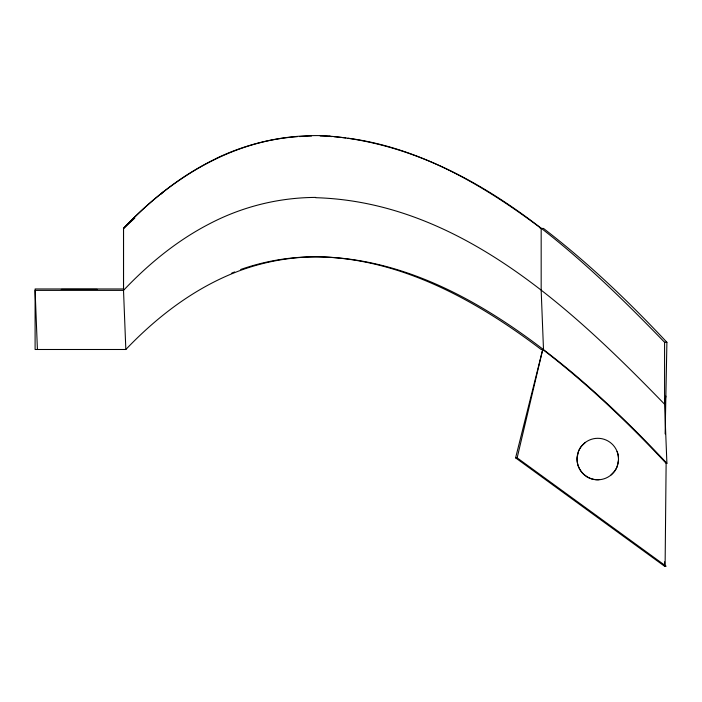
<?xml version="1.0" encoding="UTF-8"?>
<svg xmlns="http://www.w3.org/2000/svg" width="702" height="702" viewBox="0 0 702 702"><rect width="100%" height="100%" fill="white"/><g stroke="black" fill="none" stroke-linecap="round" stroke-linejoin="round"><path stroke-width="1.05" d="M123.517 288.97L35.1 288.97L35.1 349.491L125.834 349.491L123.517 290.374L123.517 228.448C150.263 200.193 181.134 175.316 216.374 158.468M329.931 136.188C466.391 148.122 573.903 248.64 664.583 342.286L664.575 404.212L666.9 463.32L666.128 463.32C627.842 422.446 587.197 383.608 542.725 349.491L515.601 457.862L664.575 566.233L666.128 566.233L517.146 457.862L515.601 457.862M666.128 463.32L665.11 565.496L664.575 566.233L664.575 561.854M665.145 433.924L666.9 342.286C628.615 301.412 587.969 262.566 543.497 228.448L540.207 228.448M665.865 396.121L664.575 404.212C571.042 307.836 458.037 201.816 315.646 197.692M517.146 457.862L542.725 349.491M37.417 349.491L35.1 290.374L123.517 290.374C148.499 263.996 177.027 240.567 209.415 223.85A231.3 231.3 0 0 1 315.646 197.411M123.517 290.374L123.517 228.448C169.033 179.949 229.572 141.313 297.323 136.671M125.834 349.491C158.476 315.286 197.236 286.012 242.006 269.84A226.105 226.105 0 0 1 317.962 256.809C415.251 258.31 501.202 313.206 573.587 373.727C606.528 401.605 637.425 431.827 666.9 463.32M123.517 228.448L134.784 218.103M160.539 194.454L163.759 191.497M611.038 474.982L614.478 471.419A19.358 19.358 0 0 0 617.225 466.418L618.48 460.161A22.455 22.455 0 0 0 617.874 454.001L617.514 452.693A18.463 18.463 0 0 0 617.076 451.439M585.459 442.357L581.581 445.998A19.331 19.331 0 0 0 578.501 451.219L577.088 457.722A22.28 22.28 0 0 0 577.649 463.934L578 465.268A18.585 18.585 0 0 0 578.448 466.558M231.59 273.218L234.626 271.946M299.517 136.565L311.548 135.977M664.583 342.286L666.9 342.286M320.173 135.977L331.862 136.565M333.994 136.671L345.796 137.882M347.955 138.189C419.778 147.701 484.213 185.53 541.172 228.448L541.172 290.374L543.497 349.491L541.172 349.491C476.009 300.123 399.473 257.608 315.646 256.8A226.105 226.105 0 0 0 240.698 269.471M587.284 476.965L584.503 474.982A21.034 21.034 0 0 1 578.457 466.558M216.33 158.371A231.563 231.563 0 0 1 329.94 135.969M599.034 479.72A20.533 20.533 0 0 1 587.258 477.009M61.355 289.435L97.28 289.443L61.355 289.435M587.407 477A20.735 20.735 0 0 0 618.515 459.038A20.735 20.735 0 0 0 587.407 441.084A20.735 20.735 0 0 0 587.407 477"/></g></svg>
